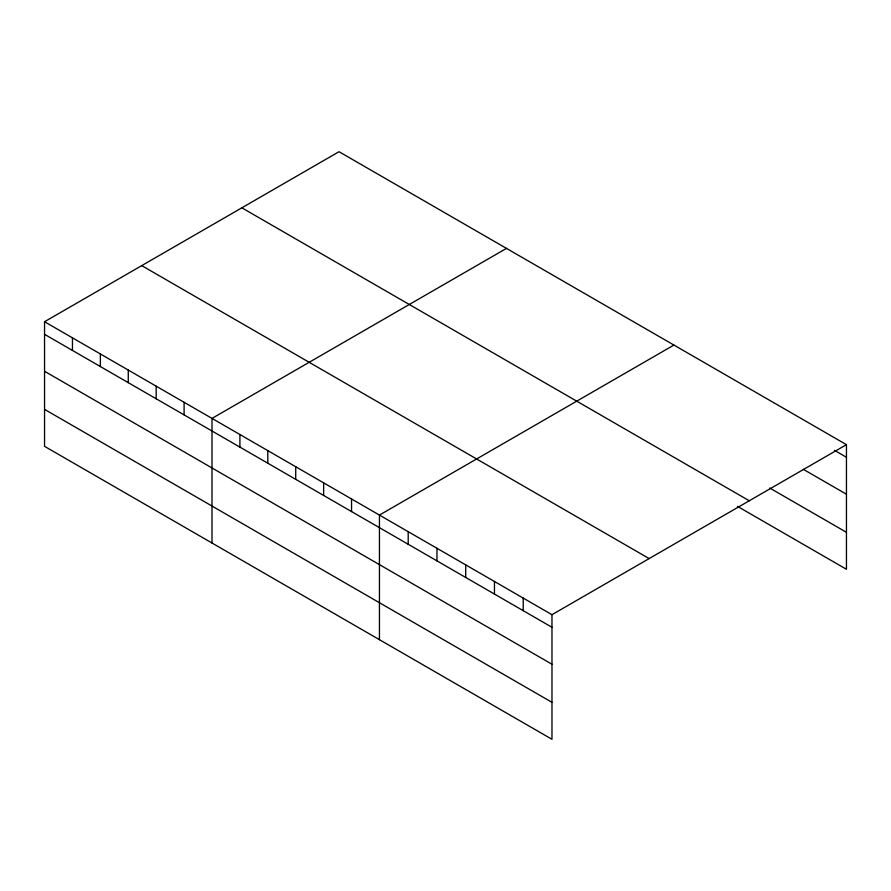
<?xml version="1.0" encoding="UTF-8"?>
<svg xmlns="http://www.w3.org/2000/svg" width="891" height="891" viewBox="0 0 891 891"><rect width="100%" height="100%" fill="white"/><g stroke="black" fill="none" stroke-linecap="round" stroke-linejoin="round"><path stroke-width="1.34" d="M551.975 664.24L551.975 614.69L44.55 321.729L44.55 446.335L551.975 739.285L551.975 664.24L44.55 371.28M737.425 506.333L846.45 569.271L846.45 444.665L339.025 151.715L44.55 321.729M506.478 248.389L212.002 418.402L212.002 543.009M673.93 345.062L379.443 515.076L379.443 639.682M551.975 614.69L846.45 444.665M834.466 450.345L846.45 457.261M803.314 469.323L846.45 494.227M769.768 488.045L846.45 532.306M241.851 207.815L749.275 500.775M141.725 265.618L649.149 558.579M44.55 334.325L551.975 627.275M44.55 409.37L551.975 702.331M523.217 598.084L523.217 610.68M494.46 581.478L494.46 594.074M465.715 564.883L465.715 577.479M436.958 548.277L436.958 560.873M408.201 531.682L408.201 544.278M351.544 498.971L351.544 511.557M323.633 482.855L323.633 495.452M295.723 466.739L295.723 479.336M267.812 450.623L267.812 463.22M239.913 434.518L239.913 447.115M184.092 402.286L184.092 414.883M156.181 386.182L156.181 398.767M128.271 370.066L128.271 382.662M100.371 353.95L100.371 366.546M72.461 337.834L72.461 350.43"/></g></svg>
